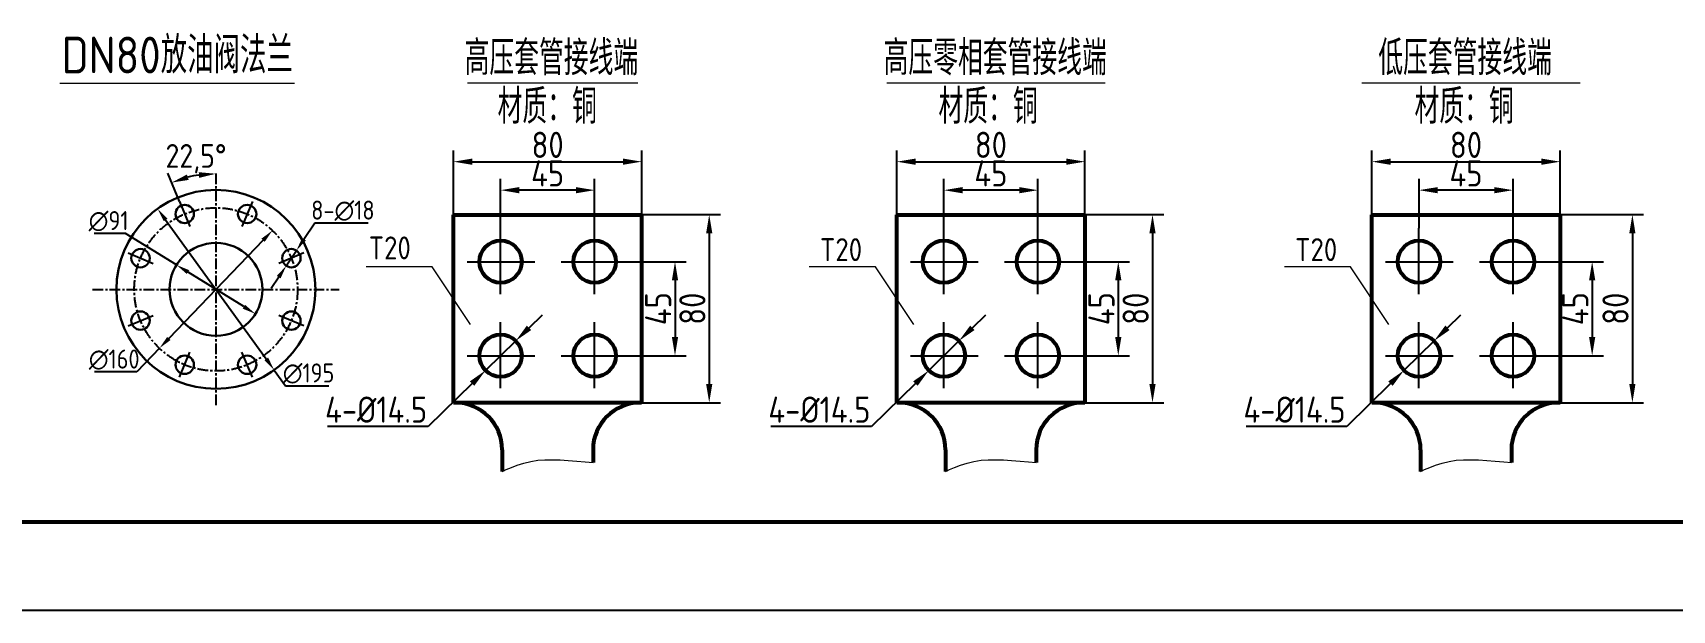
# Model space of a CAD drawing. Header units: inches. Extents: x 0 to 15444, y 0 to 10920.
# Drawn here: x 5376 to 10196, y 0 to 1698 of the extents above; entities that cross this region are included whole.
import ezdxf

# ---------------------------------------------------------------- set-up
doc = ezdxf.new("R2010")
doc.units = ezdxf.units.IN
doc.header["$LTSCALE"] = 5
doc.header["$MEASUREMENT"] = 0
for name, pattern in [('ACAD_ISO04W100', [30, 24, -3, 0, -3]), ('CENTER', [2, 1.25, -0.25, 0.25, -0.25]), ('CENTER2', [28.575, 19.05, -3.175, 3.175, -3.175])]:
    doc.linetypes.add(name, pattern=pattern)
doc.layers.get('0').update_dxf_attribs({"color": 1, "linetype": 'ACAD_ISO04W100'})
doc.layers.get('Defpoints').update_dxf_attribs({"lineweight": 20})
for name, color, linetype, lineweight in [('1', 4, 'Continuous', 53), ('2', 3, 'Continuous', 20), ('标注、文本', 3, 'Continuous', 25), ('粗实线', 4, 'Continuous', 53)]:
    doc.layers.add(name, color=color, linetype=linetype, lineweight=lineweight)
doc.layers.add('3中心线层', color=1, linetype='CENTER')
doc.layers.add('中性线', color=1, linetype='CENTER2')
doc.styles.get("Standard").update_dxf_attribs({"font": 'gbenor.shx', "bigfont": 'gbcbig.shx'})
doc.dimstyles.new('1', dxfattribs={"dimscale": 20, "dimtxt": 3.5, "dimasz": 2.5, "dimexe": 1.5, "dimexo": 0, "dimgap": 0.5, "dimtad": 1, "dimtoh": 1, "dimtxsty": 'Standard', "dimcen": 2.5, "dimclrd": 3, "dimclre": 3, "dimclrt": 3, "dimadec": 0, "dimazin": 0, "dimtfac": 1, "dimtmove": 0, "dimatfit": 2, "dimfxl": 0, "dimarcsym": 0})
doc.dimstyles.new('1$0', dxfattribs={"dimscale": 20, "dimtxt": 3.5, "dimasz": 2.5, "dimexe": 1.5, "dimexo": 0, "dimgap": 0.5, "dimtad": 1, "dimtoh": 1, "dimtxsty": 'Standard', "dimcen": 2.5, "dimclrd": 3, "dimclre": 3, "dimclrt": 3, "dimadec": 1, "dimazin": 0, "dimtfac": 1, "dimtmove": 0, "dimatfit": 2, "dimfxl": 0, "dimarcsym": 0})
doc.dimstyles.new('20', dxfattribs={"dimscale": 20, "dimtxt": 3.5, "dimasz": 2.5, "dimexe": 1.5, "dimexo": 0, "dimgap": 0.5, "dimtad": 1, "dimtoh": 1, "dimtxsty": 'Standard', "dimcen": 2.5, "dimclrd": 3, "dimclre": 3, "dimclrt": 3, "dimadec": 0, "dimazin": 0, "dimtfac": 1, "dimtmove": 0, "dimatfit": 2, "dimfxl": 0, "dimarcsym": 0})

# ---------------------------------------------------------------- blocks, each defined once
blk = doc.blocks.new('*D110')
at = {"layer": '2', "color": 3, "lineweight": -2, "transparency": 16777216}
for p, q in [((6173, 1091.2), (6204.8, 1138.9)), ((6204.8, 1138.9), (6362.1, 1138.9)), ((6120.9, 1013), (6150.9, 1057.9)), ((6098.7, 979.7), (6076.6, 946.4))]:
    blk.add_line(p, q, dxfattribs=at)
at = {"layer": '2', "color": 3, "transparency": 16777216}
for points in [[(6167.5, 1094.9), (6178.6, 1087.5), (6150.9, 1057.9)], [(6093.2, 983.4), (6104.3, 976), (6120.9, 1013)]]:
    blk.add_solid(points, dxfattribs=at)
at = {"layer": 'Defpoints', "color": 0, "transparency": 16777216}
for p in [(6120.9, 1013), (6150.9, 1057.9)]:
    blk.add_point(p, dxfattribs=at)
at = {"layer": '2', "color": 3, "transparency": 16777216, "insert": (6287.4, 1174.9), "char_height": 56, "attachment_point": 5}
blk.add_mtext('8-∅18', dxfattribs=at)
blk = doc.blocks.new('*D128')
at = {"layer": '2', "color": 3, "lineweight": -2, "ltscale": 3, "transparency": 16777216}
blk.add_line((5807.1, 1202.1), (5772.5, 1285.5), dxfattribs=at)
blk.add_arc((5914.2, 943.6), 340.1, 98.4318, 104.0682, dxfattribs=at)
at = {"layer": '2', "color": 3, "ltscale": 3, "transparency": 16777216}
for points in [[(5834.1, 1265.6), (5828.9, 1281.4), (5784, 1257.8)], [(5863.7, 1288.3), (5864.9, 1271.7), (5914.2, 1283.7)]]:
    blk.add_solid(points, dxfattribs=at)
at = {"layer": 'Defpoints', "color": 0, "ltscale": 3, "transparency": 16777216}
for p in [(5826.1, 1272.1), (5914.2, 1284.4), (5807.1, 1202.1), (5837.5, 1128.6), (5914.2, 602.7)]:
    blk.add_point(p, dxfattribs=at)
at = {"layer": '2', "color": 3, "ltscale": 3, "transparency": 16777216, "insert": (5855.6, 1328), "char_height": 70, "attachment_point": 5}
blk.add_mtext('22,5°', dxfattribs=at)
blk = doc.blocks.new('*D129')
at = {"layer": '2', "color": 3, "lineweight": -2, "transparency": 16777216}
for p, q in [((5648.7, 1108.1), (5556.6, 1108.1)), ((5798.1, 1015.5), (5648.7, 1108.1)), ((5996.2, 892.8), (5832.1, 994.4))]:
    blk.add_line(p, q, dxfattribs=at)
at = {"layer": '2', "color": 3, "transparency": 16777216}
for points in [[(5835.6, 1000.1), (5828.6, 988.8), (5798.1, 1015.5)], [(5999.7, 898.4), (5992.7, 887.1), (6030.2, 871.7)]]:
    blk.add_solid(points, dxfattribs=at)
at = {"layer": 'Defpoints', "color": 0, "transparency": 16777216}
for p in [(5798.1, 1015.5), (6030.2, 871.7)]:
    blk.add_point(p, dxfattribs=at)
at = {"layer": '2', "color": 3, "transparency": 16777216, "insert": (5598.6, 1144.1), "char_height": 56, "attachment_point": 5}
blk.add_mtext('∅91', dxfattribs=at)
blk = doc.blocks.new('*D137')
at = {"layer": '2', "color": 3, "lineweight": -2, "transparency": 16777216}
for p, q in [((6052.6, 1088), (5775.7, 799.2)), ((5748, 770.4), (5681.4, 700.9)), ((5681.4, 700.9), (5556.7, 700.9))]:
    blk.add_line(p, q, dxfattribs=at)
at = {"layer": '2', "color": 3, "transparency": 16777216}
for points in [[(6047.8, 1092.6), (6057.4, 1083.3), (6080.3, 1116.8)], [(5770.9, 803.9), (5780.5, 794.6), (5748, 770.4)]]:
    blk.add_solid(points, dxfattribs=at)
at = {"layer": 'Defpoints', "color": 0, "transparency": 16777216}
for p in [(6080.3, 1116.8), (5748, 770.4)]:
    blk.add_point(p, dxfattribs=at)
at = {"layer": '2', "color": 3, "transparency": 16777216, "insert": (5615, 736.9), "char_height": 56, "attachment_point": 5}
blk.add_mtext('∅160', dxfattribs=at)
blk = doc.blocks.new('*D138')
at = {"layer": '2', "color": 3, "lineweight": -2, "transparency": 16777216}
for p, q in [((5766.3, 1148.2), (6062.1, 738.9)), ((6085.5, 706.5), (6119.1, 660)), ((6119.1, 660), (6245.9, 660))]:
    blk.add_line(p, q, dxfattribs=at)
at = {"layer": '2', "color": 3, "transparency": 16777216}
for points in [[(5771.7, 1152.2), (5760.9, 1144.3), (5742.8, 1180.7)], [(6067.5, 742.9), (6056.7, 735), (6085.5, 706.5)]]:
    blk.add_solid(points, dxfattribs=at)
at = {"layer": 'Defpoints', "color": 0, "transparency": 16777216}
for p in [(5742.8, 1180.7), (6085.5, 706.5)]:
    blk.add_point(p, dxfattribs=at)
at = {"layer": '2', "color": 3, "transparency": 16777216, "insert": (6186.5, 696), "char_height": 56, "attachment_point": 5}
blk.add_mtext('∅195', dxfattribs=at)
blk = doc.blocks.new('*D112')
at = {"layer": '2', "color": 3, "lineweight": -2, "transparency": 16777216}
for p, q in [((9451.1, 1123.6), (9451.1, 1268.4)), ((9727.5, 1123.6), (9727.5, 1268.4)), ((9672.5, 1235.4), (9506.1, 1235.4))]:
    blk.add_line(p, q, dxfattribs=at)
at = {"layer": '2', "color": 3, "transparency": 16777216}
for points in [[(9506.1, 1244.5), (9506.1, 1226.2), (9451.1, 1235.4)], [(9672.5, 1244.5), (9672.5, 1226.2), (9727.5, 1235.4)]]:
    blk.add_solid(points, dxfattribs=at)
at = {"layer": 'Defpoints', "color": 0, "transparency": 16777216}
for p in [(9451.1, 1235.4), (9451.1, 1123.6), (9727.5, 1123.6)]:
    blk.add_point(p, dxfattribs=at)
at = {"layer": '2', "color": 3, "transparency": 16777216, "insert": (9589.3, 1284.9), "char_height": 77, "attachment_point": 5}
blk.add_mtext('45', dxfattribs=at)
blk = doc.blocks.new('*D113')
at = {"layer": '2', "color": 3, "lineweight": -2, "transparency": 16777216}
for p, q in [((9312.8, 1163.4), (9312.8, 1352.2)), ((9865.8, 1163.4), (9865.8, 1352.2)), ((9367.8, 1319.2), (9810.8, 1319.2))]:
    blk.add_line(p, q, dxfattribs=at)
at = {"layer": '2', "color": 3, "transparency": 16777216}
for points in [[(9367.8, 1328.4), (9367.8, 1310), (9312.8, 1319.2)], [(9810.8, 1328.4), (9810.8, 1310), (9865.8, 1319.2)]]:
    blk.add_solid(points, dxfattribs=at)
at = {"layer": 'Defpoints', "color": 0, "transparency": 16777216}
for p in [(9865.8, 1319.2), (9312.8, 1163.4), (9865.8, 1163.4)]:
    blk.add_point(p, dxfattribs=at)
at = {"layer": '2', "color": 3, "transparency": 16777216, "insert": (9589.3, 1368.7), "char_height": 77, "attachment_point": 5}
blk.add_mtext('80', dxfattribs=at)
blk = doc.blocks.new('*D114')
at = {"layer": '2', "color": 3, "lineweight": -2, "transparency": 16777216}
for p, q in [((9534.8, 830.7), (9574.1, 869.2)), ((9495.5, 792.2), (9406.6, 705.1)), ((9367.4, 666.6), (9238.6, 540.4)), ((9238.6, 540.4), (8942.6, 540.4))]:
    blk.add_line(p, q, dxfattribs=at)
at = {"layer": '2', "color": 3, "transparency": 16777216}
for points in [[(9528.4, 837.2), (9541.2, 824.1), (9495.5, 792.2)], [(9360.9, 673.2), (9373.8, 660.1), (9406.6, 705.1)]]:
    blk.add_solid(points, dxfattribs=at)
at = {"layer": 'Defpoints', "color": 0, "transparency": 16777216}
for p in [(9495.5, 792.2), (9406.6, 705.1)]:
    blk.add_point(p, dxfattribs=at)
at = {"layer": '2', "color": 3, "transparency": 16777216, "insert": (9085.1, 589.9), "char_height": 77, "attachment_point": 5}
blk.add_mtext('4-%%C14.5', dxfattribs=at)
blk = doc.blocks.new('*D107')
at = {"layer": '2'}
for p, q in [((117511.532298, -8000.395445), (117520.323683, -7996.473821)), ((117520.323683, -7996.473821), (117531.395058, -7991.760663)), ((117531.395058, -7991.760663), (117544.313161, -7986.829132)), ((117544.313161, -7986.829132), (117558.538803, -7982.241132)), ((117558.538803, -7982.241132), (117573.532795, -7978.558565)), ((117573.532795, -7978.558565), (117588.870589, -7976.210121)), ((117588.870589, -7976.210121), (117604.586203, -7975.091639)), ((117604.586203, -7975.091639), (117620.828299, -7974.965746)), ((117620.828299, -7974.965746), (117637.745537, -7975.595069)), ((117637.745537, -7975.595069), (117655.486579, -7976.742232)), ((117655.486579, -7976.742232), (117674.005334, -7978.186556)), ((117674.005334, -7978.186556), (117692.476714, -7979.774129)), ((117692.476714, -7979.774129), (117709.294889, -7981.314077))]:
    blk.add_line(p, q, dxfattribs=at)
blk = doc.blocks.new('*D115')
at = {"layer": '2', "color": 3, "lineweight": -2, "transparency": 16777216}
for p, q in [((9828.1, 1025.1), (9993.2, 1025.1)), ((9960.2, 970.1), (9960.2, 803.6)), ((9828.1, 748.6), (9993.2, 748.6))]:
    blk.add_line(p, q, dxfattribs=at)
at = {"layer": '2', "color": 3, "transparency": 16777216}
for points in [[(9951, 970.1), (9969.4, 970.1), (9960.2, 1025.1)], [(9951, 803.6), (9969.4, 803.6), (9960.2, 748.6)]]:
    blk.add_solid(points, dxfattribs=at)
at = {"layer": 'Defpoints', "color": 0, "transparency": 16777216}
for p in [(9828.1, 1025.1), (9828.1, 748.6), (9960.2, 748.6)]:
    blk.add_point(p, dxfattribs=at)
at = {"layer": '2', "color": 3, "transparency": 16777216, "insert": (9910.7, 886.9), "char_height": 77, "attachment_point": 5, "rotation": 90}
blk.add_mtext('45', dxfattribs=at)
blk = doc.blocks.new('*D116')
at = {"layer": '2', "color": 3, "lineweight": -2, "transparency": 16777216}
for p, q in [((6751.1, 1123.6), (6751.1, 1268.4)), ((7027.5, 1123.6), (7027.5, 1268.4)), ((6972.5, 1235.4), (6806.1, 1235.4))]:
    blk.add_line(p, q, dxfattribs=at)
at = {"layer": '2', "color": 3, "transparency": 16777216}
for points in [[(6806.1, 1244.5), (6806.1, 1226.2), (6751.1, 1235.4)], [(6972.5, 1244.5), (6972.5, 1226.2), (7027.5, 1235.4)]]:
    blk.add_solid(points, dxfattribs=at)
at = {"layer": 'Defpoints', "color": 0, "transparency": 16777216}
for p in [(6751.1, 1235.4), (6751.1, 1123.6), (7027.5, 1123.6)]:
    blk.add_point(p, dxfattribs=at)
at = {"layer": '2', "color": 3, "transparency": 16777216, "insert": (6889.3, 1284.9), "char_height": 77, "attachment_point": 5}
blk.add_mtext('45', dxfattribs=at)
blk = doc.blocks.new('*D117')
at = {"layer": '2', "color": 3, "lineweight": -2, "transparency": 16777216}
for p, q in [((6612.8, 1163.4), (6612.8, 1352.2)), ((7165.8, 1163.4), (7165.8, 1352.2)), ((6667.8, 1319.2), (7110.8, 1319.2))]:
    blk.add_line(p, q, dxfattribs=at)
at = {"layer": '2', "color": 3, "transparency": 16777216}
for points in [[(6667.8, 1328.4), (6667.8, 1310), (6612.8, 1319.2)], [(7110.8, 1328.4), (7110.8, 1310), (7165.8, 1319.2)]]:
    blk.add_solid(points, dxfattribs=at)
at = {"layer": 'Defpoints', "color": 0, "transparency": 16777216}
for p in [(7165.8, 1319.2), (6612.8, 1163.4), (7165.8, 1163.4)]:
    blk.add_point(p, dxfattribs=at)
at = {"layer": '2', "color": 3, "transparency": 16777216, "insert": (6889.3, 1368.7), "char_height": 77, "attachment_point": 5}
blk.add_mtext('80', dxfattribs=at)
blk = doc.blocks.new('*D118')
at = {"layer": '2', "color": 3, "lineweight": -2, "transparency": 16777216}
for p, q in [((6834.8, 830.7), (6874.1, 869.2)), ((6795.5, 792.2), (6706.6, 705.1)), ((6667.4, 666.6), (6538.6, 540.4)), ((6538.6, 540.4), (6242.6, 540.4))]:
    blk.add_line(p, q, dxfattribs=at)
at = {"layer": '2', "color": 3, "transparency": 16777216}
for points in [[(6828.4, 837.2), (6841.2, 824.1), (6795.5, 792.2)], [(6660.9, 673.2), (6673.8, 660.1), (6706.6, 705.1)]]:
    blk.add_solid(points, dxfattribs=at)
at = {"layer": 'Defpoints', "color": 0, "transparency": 16777216}
for p in [(6795.5, 792.2), (6706.6, 705.1)]:
    blk.add_point(p, dxfattribs=at)
at = {"layer": '2', "color": 3, "transparency": 16777216, "insert": (6385.1, 589.9), "char_height": 77, "attachment_point": 5}
blk.add_mtext('4-%%C14.5', dxfattribs=at)
blk = doc.blocks.new('*D119')
at = {"layer": '2', "color": 3, "lineweight": -2, "transparency": 16777216}
for p, q in [((7128.1, 1025.1), (7296.8, 1025.1)), ((7263.8, 970.1), (7263.8, 803.6)), ((7128.1, 748.6), (7296.8, 748.6))]:
    blk.add_line(p, q, dxfattribs=at)
at = {"layer": '2', "color": 3, "transparency": 16777216}
for points in [[(7254.6, 970.1), (7273, 970.1), (7263.8, 1025.1)], [(7254.6, 803.6), (7273, 803.6), (7263.8, 748.6)]]:
    blk.add_solid(points, dxfattribs=at)
at = {"layer": 'Defpoints', "color": 0, "transparency": 16777216}
for p in [(7128.1, 1025.1), (7128.1, 748.6), (7263.8, 748.6)]:
    blk.add_point(p, dxfattribs=at)
at = {"layer": '2', "color": 3, "transparency": 16777216, "insert": (7214.3, 886.9), "char_height": 77, "attachment_point": 5, "rotation": 90}
blk.add_mtext('45', dxfattribs=at)
blk = doc.blocks.new('*D149')
at = {"layer": '2', "color": 3, "lineweight": -2, "transparency": 16777216}
for p, q in [((9865.8, 1163.4), (10111.4, 1163.4)), ((10078.4, 1108.4), (10078.4, 665.4)), ((9865.8, 610.4), (10111.4, 610.4))]:
    blk.add_line(p, q, dxfattribs=at)
at = {"layer": '2', "color": 3, "transparency": 16777216}
for points in [[(10069.2, 1108.4), (10087.5, 1108.4), (10078.4, 1163.4)], [(10069.2, 665.4), (10087.5, 665.4), (10078.4, 610.4)]]:
    blk.add_solid(points, dxfattribs=at)
at = {"layer": 'Defpoints', "color": 0, "transparency": 16777216}
for p in [(9865.8, 1163.4), (9865.8, 610.4), (10078.4, 610.4)]:
    blk.add_point(p, dxfattribs=at)
at = {"layer": '2', "color": 3, "transparency": 16777216, "insert": (10028.9, 886.9), "char_height": 77, "attachment_point": 5, "rotation": 90}
blk.add_mtext('80', dxfattribs=at)
blk = doc.blocks.new('*D150')
at = {"layer": '2', "color": 3, "lineweight": -2, "transparency": 16777216}
for p, q in [((7165.8, 1163.4), (7397.4, 1163.4)), ((7364.4, 1108.4), (7364.4, 665.4)), ((7165.8, 610.4), (7397.4, 610.4))]:
    blk.add_line(p, q, dxfattribs=at)
at = {"layer": '2', "color": 3, "transparency": 16777216}
for points in [[(7355.2, 1108.4), (7373.5, 1108.4), (7364.4, 1163.4)], [(7355.2, 665.4), (7373.5, 665.4), (7364.4, 610.4)]]:
    blk.add_solid(points, dxfattribs=at)
at = {"layer": 'Defpoints', "color": 0, "transparency": 16777216}
for p in [(7165.8, 1163.4), (7165.8, 610.4), (7364.4, 610.4)]:
    blk.add_point(p, dxfattribs=at)
at = {"layer": '2', "color": 3, "transparency": 16777216, "insert": (7314.9, 886.9), "char_height": 77, "attachment_point": 5, "rotation": 90}
blk.add_mtext('80', dxfattribs=at)
blk = doc.blocks.new('*D120')
at = {"layer": '2', "color": 3, "lineweight": -2, "transparency": 16777216}
for p, q in [((8054.3, 1123.6), (8054.3, 1268.4)), ((8330.7, 1123.6), (8330.7, 1268.4)), ((8275.7, 1235.4), (8109.3, 1235.4))]:
    blk.add_line(p, q, dxfattribs=at)
at = {"layer": '2', "color": 3, "transparency": 16777216}
for points in [[(8109.3, 1244.5), (8109.3, 1226.2), (8054.3, 1235.4)], [(8275.7, 1244.5), (8275.7, 1226.2), (8330.7, 1235.4)]]:
    blk.add_solid(points, dxfattribs=at)
at = {"layer": 'Defpoints', "color": 0, "transparency": 16777216}
for p in [(8054.3, 1235.4), (8054.3, 1123.6), (8330.7, 1123.6)]:
    blk.add_point(p, dxfattribs=at)
at = {"layer": '2', "color": 3, "transparency": 16777216, "insert": (8192.5, 1284.9), "char_height": 77, "attachment_point": 5}
blk.add_mtext('45', dxfattribs=at)
blk = doc.blocks.new('*D121')
at = {"layer": '2', "color": 3, "lineweight": -2, "transparency": 16777216}
for p, q in [((7916, 1163.4), (7916, 1352.2)), ((8469, 1163.4), (8469, 1352.2)), ((7971, 1319.2), (8414, 1319.2))]:
    blk.add_line(p, q, dxfattribs=at)
at = {"layer": '2', "color": 3, "transparency": 16777216}
for points in [[(7971, 1328.4), (7971, 1310), (7916, 1319.2)], [(8414, 1328.4), (8414, 1310), (8469, 1319.2)]]:
    blk.add_solid(points, dxfattribs=at)
at = {"layer": 'Defpoints', "color": 0, "transparency": 16777216}
for p in [(8469, 1319.2), (7916, 1163.4), (8469, 1163.4)]:
    blk.add_point(p, dxfattribs=at)
at = {"layer": '2', "color": 3, "transparency": 16777216, "insert": (8192.5, 1368.7), "char_height": 77, "attachment_point": 5}
blk.add_mtext('80', dxfattribs=at)
blk = doc.blocks.new('*D122')
at = {"layer": '2', "color": 3, "lineweight": -2, "transparency": 16777216}
for p, q in [((8138, 830.7), (8177.2, 869.2)), ((8098.7, 792.2), (8009.8, 705.1)), ((7970.6, 666.6), (7841.8, 540.4)), ((7841.8, 540.4), (7545.8, 540.4))]:
    blk.add_line(p, q, dxfattribs=at)
at = {"layer": '2', "color": 3, "transparency": 16777216}
for points in [[(8131.6, 837.2), (8144.4, 824.1), (8098.7, 792.2)], [(7964.1, 673.2), (7977, 660.1), (8009.8, 705.1)]]:
    blk.add_solid(points, dxfattribs=at)
at = {"layer": 'Defpoints', "color": 0, "transparency": 16777216}
for p in [(8098.7, 792.2), (8009.8, 705.1)]:
    blk.add_point(p, dxfattribs=at)
at = {"layer": '2', "color": 3, "transparency": 16777216, "insert": (7688.3, 589.9), "char_height": 77, "attachment_point": 5}
blk.add_mtext('4-%%C14.5', dxfattribs=at)
blk = doc.blocks.new('*D123')
at = {"layer": '2', "color": 3, "lineweight": -2, "transparency": 16777216}
for p, q in [((8431.3, 1025.1), (8600, 1025.1)), ((8567, 970.1), (8567, 803.6)), ((8431.3, 748.6), (8600, 748.6))]:
    blk.add_line(p, q, dxfattribs=at)
at = {"layer": '2', "color": 3, "transparency": 16777216}
for points in [[(8557.8, 970.1), (8576.2, 970.1), (8567, 1025.1)], [(8557.8, 803.6), (8576.2, 803.6), (8567, 748.6)]]:
    blk.add_solid(points, dxfattribs=at)
at = {"layer": 'Defpoints', "color": 0, "transparency": 16777216}
for p in [(8431.3, 1025.1), (8431.3, 748.6), (8567, 748.6)]:
    blk.add_point(p, dxfattribs=at)
at = {"layer": '2', "color": 3, "transparency": 16777216, "insert": (8517.5, 886.9), "char_height": 77, "attachment_point": 5, "rotation": 90}
blk.add_mtext('45', dxfattribs=at)
blk = doc.blocks.new('*D151')
at = {"layer": '2', "color": 3, "lineweight": -2, "transparency": 16777216}
for p, q in [((8469, 1163.4), (8700.6, 1163.4)), ((8667.6, 1108.4), (8667.6, 665.4)), ((8469, 610.4), (8700.6, 610.4))]:
    blk.add_line(p, q, dxfattribs=at)
at = {"layer": '2', "color": 3, "transparency": 16777216}
for points in [[(8658.4, 1108.4), (8676.7, 1108.4), (8667.6, 1163.4)], [(8658.4, 665.4), (8676.7, 665.4), (8667.6, 610.4)]]:
    blk.add_solid(points, dxfattribs=at)
at = {"layer": 'Defpoints', "color": 0, "transparency": 16777216}
for p in [(8469, 1163.4), (8469, 610.4), (8667.6, 610.4)]:
    blk.add_point(p, dxfattribs=at)
at = {"layer": '2', "color": 3, "transparency": 16777216, "insert": (8618.1, 886.9), "char_height": 77, "attachment_point": 5, "rotation": 90}
blk.add_mtext('80', dxfattribs=at)
blk = doc.blocks.new('FRAME')
at = {"layer": '标注、文本'}
blk.add_line((0, 0), (594, 0), dxfattribs=at)
at = {"layer": '粗实线'}
blk.add_line((0, 10), (585, 10), dxfattribs=at)

msp = doc.modelspace()

# ---------------------------------------------------------------- linework, layer by layer
at = {"ltscale": 50}
for p, q in [((5807.101, 1202.053), (5837.525, 1128.604)), ((6021.213, 1202.053), (5990.789, 1128.604)), ((5655.702, 1050.653), (5729.15, 1020.23)), ((6172.612, 1050.653), (6099.164, 1020.23)), ((5655.702, 836.542), (5729.15, 866.965)), ((6172.612, 836.542), (6099.164, 866.965)), ((5807.101, 685.142), (5837.525, 758.59)), ((6021.213, 685.142), (5990.789, 758.59))]:
    msp.add_line(p, q, dxfattribs=at)
at = {"layer": '1', "ltscale": 3}
for p, q in [((6612.828, 1163.368), (7165.788, 1163.368)), ((6612.828, 610.408), (6612.828, 1163.368)), ((7165.788, 1163.368), (7165.788, 610.408)), ((7916.021, 1163.368), (8468.981, 1163.368)), ((7916.021, 610.408), (7916.021, 1163.368)), ((8468.981, 1163.368), (8468.981, 610.408)), ((9312.828, 1163.368), (9865.788, 1163.368)), ((9312.828, 610.408), (9312.828, 1163.368)), ((9865.788, 1163.368), (9865.788, 610.408)), ((7165.788, 610.408), (6612.828, 610.408)), ((6617.578, 610.408), (6612.828, 610.408)), ((8468.981, 610.408), (7916.021, 610.408)), ((7920.771, 610.408), (7916.021, 610.408)), ((9865.788, 610.408), (9312.828, 610.408)), ((9317.578, 610.408), (9312.828, 610.408)), ((6755.818, 472.168), (6755.818, 408.421)), ((7022.797, 472.168), (7022.797, 434.18)), ((8059.011, 472.168), (8059.011, 408.421)), ((8325.99, 472.168), (8325.99, 434.18)), ((9455.818, 472.168), (9455.818, 408.421)), ((9722.797, 472.168), (9722.797, 434.18))]:
    msp.add_line(p, q, dxfattribs=at)
at = {"layer": '1', "lineweight": 30, "ltscale": 3}
for centre, radius in [((5914.157, 943.597), 292.5), ((5822.313, 1165.328), 27), ((6006.001, 1165.328), 27), ((5692.426, 1035.441), 27), ((5914.157, 943.597), 136.5), ((6135.888, 1035.441), 27), ((5692.426, 851.753), 27), ((6135.888, 851.753), 27), ((5822.313, 721.866), 27), ((6006.001, 721.866), 27)]:
    msp.add_circle(centre, radius, dxfattribs=at)
at = {"layer": '1', "ltscale": 3}
for centre in [(6751.068, 1025.128), (7027.548, 1025.128), (8054.261, 1025.128), (8330.741, 1025.128), (9451.068, 1025.128), (9727.548, 1025.128), (6751.068, 748.648), (7027.548, 748.648), (8054.261, 748.648), (8330.741, 748.648), (9451.068, 748.648), (9727.548, 748.648)]:
    msp.add_circle(centre, 62.208, dxfattribs=at)
for centre, start, end in [((6617.578, 472.168), 0, 90), ((7161.037, 472.168), 90, 180), ((7920.771, 472.168), 0, 90), ((8464.23, 472.168), 90, 180), ((9317.578, 472.168), 0, 90), ((9861.037, 472.168), 90, 180)]:
    msp.add_arc(centre, 138.24, start, end, dxfattribs=at)
at = {"layer": '2', "ltscale": 5}
msp.add_line((5455.501, 1550.541), (6145.442, 1550.541), dxfattribs=at)
at = {"layer": '2', "ltscale": 3}
for p, q in [((7154.512, 1550.541), (6654.095, 1550.541)), ((8528.433, 1550.541), (7886.56, 1550.541)), ((9925.24, 1550.541), (9283.367, 1550.541))]:
    msp.add_line(p, q, dxfattribs=at)
at = {"layer": '2'}
for p, q in [((6549.777, 1009.898), (6355.414, 1009.898)), ((6662.679, 839.899), (6549.777, 1009.898)), ((7852.97, 1009.898), (7658.607, 1009.898)), ((7965.872, 839.899), (7852.97, 1009.898)), ((9249.777, 1009.898), (9055.414, 1009.898)), ((9362.679, 839.899), (9249.777, 1009.898))]:
    msp.add_line(p, q, dxfattribs=at)
at = {"layer": '3中心线层', "ltscale": 5}
for p, q in [((5914.157, 1284.446), (5914.157, 602.748)), ((5551.551, 943.597), (6276.763, 943.597))]:
    msp.add_line(p, q, dxfattribs=at)
msp.add_circle((5914.157, 943.597), 240, dxfattribs=at)
at = {"layer": '中性线', "ltscale": 10}
for p, q in [((6751.068, 929.442), (6751.068, 1123.596)), ((7027.548, 929.442), (7027.548, 1123.596)), ((8054.261, 929.442), (8054.261, 1123.596)), ((8330.741, 929.442), (8330.741, 1123.596)), ((9451.068, 929.442), (9451.068, 1123.596)), ((9727.548, 929.442), (9727.548, 1123.596)), ((6652.597, 1025.128), (6851.666, 1025.128)), ((6929.077, 1025.128), (7128.146, 1025.128)), ((7955.79, 1025.128), (8154.859, 1025.128)), ((8232.27, 1025.128), (8431.339, 1025.128)), ((9352.597, 1025.128), (9551.666, 1025.128)), ((9629.077, 1025.128), (9828.146, 1025.128)), ((6751.068, 652.962), (6751.068, 847.116)), ((7027.548, 652.962), (7027.548, 847.116)), ((8054.261, 652.962), (8054.261, 847.116)), ((8330.741, 652.962), (8330.741, 847.116)), ((9451.068, 652.962), (9451.068, 847.116)), ((9727.548, 652.962), (9727.548, 847.116)), ((6652.597, 748.648), (6851.666, 748.648)), ((6929.077, 748.648), (7128.146, 748.648)), ((7955.79, 748.648), (8154.859, 748.648)), ((8232.27, 748.648), (8431.339, 748.648)), ((9352.597, 748.648), (9551.666, 748.648)), ((9629.077, 748.648), (9828.146, 748.648))]:
    msp.add_line(p, q, dxfattribs=at)

# ---------------------------------------------------------------- block references
at = {"xscale": 26, "yscale": 26, "zscale": 26}
msp.add_blockref('FRAME', (0, 0), dxfattribs=at)
at = {"layer": '2', "ltscale": 3, "xscale": 1.349999999998545, "yscale": 1.349999999998545, "zscale": 1.35}
for p in [(-151884.751, 11208.954), (-150581.558, 11208.954), (-149184.751, 11208.954)]:
    msp.add_blockref('*D107', p, dxfattribs=at)

# ---------------------------------------------------------------- texts
at = {"layer": '2'}
msp.add_text('DN80放油阀法兰', height=108, dxfattribs=at).set_placement((5460.842, 1578.844))
at = {"layer": '2', "ltscale": 3}
for s, p in [('高压套管接线端', (6645.3, 1573.696)), ('高压零相套管接线端', (7877.078, 1573.696)), ('低压套管接线端', (9331.401, 1573.696)), ('材质：铜', (6742.408, 1430.846)), ('材质：铜', (8038.464, 1430.846)), ('材质：铜', (9438.022, 1430.846))]:
    msp.add_text(s, height=101.25, dxfattribs=at).set_placement(p)
at = {"layer": '2', "char_height": 67.5, "width": 210.08371, "attachment_point": 1}
for insert in [(6363.198, 1099.308), (7689.968, 1094.248), (9086.775, 1094.248)]:
    msp.add_mtext('T20', dxfattribs=dict(at, insert=insert))

# ---------------------------------------------------------------- dimensions: what is measured, and where the dimension line sits
at = {"layer": '2'}
for base, p1, p2, text, picture, middle in [((7165.788, 1319.2), (6612.828, 1163.368), (7165.788, 1163.368), '80', '*D117', (6889.308, 1368.7)), ((8468.981, 1319.2), (7916.021, 1163.368), (8468.981, 1163.368), '80', '*D121', (8192.501, 1368.7)), ((9865.788, 1319.2), (9312.828, 1163.368), (9865.788, 1163.368), '80', '*D113', (9589.308, 1368.7)), ((6751.068, 1235.37), (7027.548, 1123.596), (6751.068, 1123.596), '45', '*D116', (6889.308, 1284.87)), ((8054.261, 1235.37), (8330.741, 1123.596), (8054.261, 1123.596), '45', '*D120', (8192.501, 1284.87)), ((9451.068, 1235.37), (9727.548, 1123.596), (9451.068, 1123.596), '45', '*D112', (9589.308, 1284.87))]:
    dim = msp.add_linear_dim(base=base, p1=p1, p2=p2, text=text, dimstyle='1$0', override={"dimscale": 22, "dimlfac": 0.333333, "dimadec": 0}, dxfattribs=at)
    dim.commit()
    dim.dimension.update_dxf_attribs({"geometry": picture, "text_midpoint": middle})
at = {"layer": '2', "ltscale": 3}
dim = msp.add_angular_dim_2l(base=(5826.142, 1272.075), line1=((5914.157, 1284.446), (5914.157, 602.748)), line2=((5807.101, 1202.053), (5837.525, 1128.604)), dimstyle='20', override={"dimlfac": 0.333333, "dimadec": 1}, dxfattribs=at)
dim.commit()
dim.dimension.update_dxf_attribs({"geometry": '*D128', "text_midpoint": (5855.581, 1278.58), "dimtype": 162})
at = {"layer": '2'}
for p1, p2, text, override, picture, middle in [((6120.92, 1012.97), (6150.856, 1057.913), '8-<>', {"dimscale": 16, "dimdec": 1, "dimlfac": 0.333333, "dimadec": 1, "dimtdec": 1}, '*D110', (6287.438, 1138.855)), ((6795.495, 792.191), (6706.64, 705.104), '4-%%C14.5', {"dimscale": 22, "dimlfac": 0.333333, "dimadec": 0, "dimazin": 0, "dimfxl": 1}, '*D118', (6385.076, 540.38)), ((8098.688, 792.191), (8009.833, 705.104), '4-%%C14.5', {"dimscale": 22, "dimlfac": 0.333333, "dimadec": 0, "dimazin": 0, "dimfxl": 1}, '*D122', (7688.269, 540.38)), ((9495.495, 792.191), (9406.64, 705.104), '4-%%C14.5', {"dimscale": 22, "dimlfac": 0.333333, "dimadec": 0, "dimazin": 0, "dimfxl": 1}, '*D114', (9085.076, 540.38))]:
    dim = msp.add_diameter_dim_2p(p1=p1, p2=p2, text=text, dimstyle='1', override=override, dxfattribs=at)
    dim.commit()
    dim.dimension.update_dxf_attribs({"geometry": picture, "text_midpoint": middle, "dimtype": 163})
for p1, p2, picture, middle in [((6030.192, 871.708), (5798.122, 1015.486), '*D129', (5598.632, 1108.051)), ((5742.827, 1180.668), (6085.487, 706.527), '*D138', (6186.505, 659.984)), ((6080.266, 1116.825), (5748.048, 770.369), '*D137', (5615.049, 700.865))]:
    dim = msp.add_diameter_dim_2p(p1=p1, p2=p2, dimstyle='1', override={"dimscale": 16, "dimdec": 1, "dimlfac": 0.333333, "dimadec": 1, "dimtdec": 1}, dxfattribs=at)
    dim.commit()
    dim.dimension.update_dxf_attribs({"geometry": picture, "text_midpoint": middle, "dimtype": 163})
for base, p1, p2, text, picture, middle in [((7364.36, 610.408), (7165.788, 1163.368), (7165.788, 610.408), '80', '*D150', (7314.86, 886.888)), ((8667.553, 610.408), (8468.981, 1163.368), (8468.981, 610.408), '80', '*D151', (8618.053, 886.888)), ((10078.365, 610.408), (9865.788, 1163.368), (9865.788, 610.408), '80', '*D149', (10028.865, 886.888)), ((7263.801, 748.648), (7128.146, 1025.128), (7128.146, 748.648), '45', '*D119', (7214.301, 886.888)), ((8566.994, 748.648), (8431.339, 1025.128), (8431.339, 748.648), '45', '*D123', (8517.494, 886.888)), ((9960.21, 748.648), (9828.146, 1025.128), (9828.146, 748.648), '45', '*D115', (9910.71, 886.888))]:
    dim = msp.add_linear_dim(base=base, p1=p1, p2=p2, angle=90, text=text, dimstyle='1$0', override={"dimscale": 22, "dimlfac": 0.333333, "dimadec": 0}, dxfattribs=at)
    dim.commit()
    dim.dimension.update_dxf_attribs({"geometry": picture, "text_midpoint": middle})

doc.saveas('drawing.dxf')
